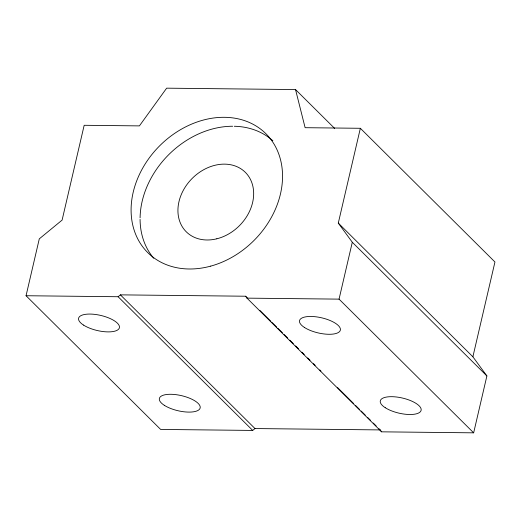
<?xml version="1.0" encoding="UTF-8"?>
<svg xmlns="http://www.w3.org/2000/svg" width="521" height="521" viewBox="0 0 521 521"><rect width="100%" height="100%" fill="white"/><g stroke="black" fill="none" stroke-linecap="round" stroke-linejoin="round"><path stroke-width="0.78" d="M295.531 89.566L305.117 127.691L360.356 128.29L338.292 223.092L472.886 356.787L486.888 375.947L473.654 432.834L381.593 431.831L380.193 429.916L254.99 428.555L252.705 430.431L160.644 429.434L26.05 295.733L39.29 238.852L62.11 220.096L84.174 125.287L139.407 125.893L166.648 88.166L295.531 89.566L334.645 128.42M473.654 432.834L339.054 299.132L352.294 242.252L338.292 223.092M472.886 356.787L494.95 261.985L360.356 128.29M26.05 295.733L118.111 296.736L120.39 294.86L245.593 296.221L247.319 297.934M245.593 296.221L246.993 298.136L339.054 299.132M352.294 242.252L486.888 375.947M259.972 310.503L270.9 321.359M272.053 322.499L276.658 327.071M277.804 328.217L282.408 332.789M284.134 334.502L287.585 337.927M289.884 340.213L293.336 343.639M295.635 345.924L298.513 348.783M301.965 352.209L304.264 354.495M307.716 357.927L310.015 360.213M313.466 363.638L315.192 365.351M319.796 369.923L320.949 371.069M337.628 387.637L353.733 403.632M355.459 405.345L359.483 409.35M361.209 411.062L365.234 415.061M367.539 417.347L370.411 420.2M373.29 423.059L376.162 425.918M379.041 428.77L380.193 429.916M246.993 298.136L381.593 431.831M120.39 294.86L254.99 428.555M118.111 296.736L252.705 430.431M153.715 258.227A83.783 66.799 -45.2 0 1 140.084 219.387M140.09 217.843A83.783 66.799 -45.2 0 1 232.672 126.245M234.268 126.258A83.783 66.799 -45.2 0 1 272.861 140.761M216.801 238.8A41.901 33.409 -45.2 0 0 248.074 175.531A41.901 33.409 -45.2 0 0 182.506 191.865A41.901 33.409 -45.2 0 0 216.801 238.8M164.297 405.305A20.951 7.75 13.1 0 0 199.12 409.636A20.951 7.75 13.1 0 0 175.857 394.638A20.951 7.75 13.1 0 0 164.297 405.305M83.536 325.091A20.951 7.75 13.1 0 0 118.365 329.422A20.951 7.75 13.1 0 0 95.096 314.417A20.951 7.75 13.1 0 0 83.536 325.091M385.24 407.709A20.951 7.75 13.1 0 0 420.069 412.039A20.951 7.75 13.1 0 0 396.8 397.035A20.951 7.75 13.1 0 0 385.24 407.709M304.479 327.488A20.951 7.75 13.1 0 0 339.308 331.818A20.951 7.75 13.1 0 0 316.045 316.814A20.951 7.75 13.1 0 0 304.479 327.488M210.725 266.12A83.809 66.818 -45.2 0 0 270.366 138.749A83.809 66.818 -45.2 0 0 139.368 174.581A83.809 66.818 -45.2 0 0 210.725 266.12"/></g></svg>
